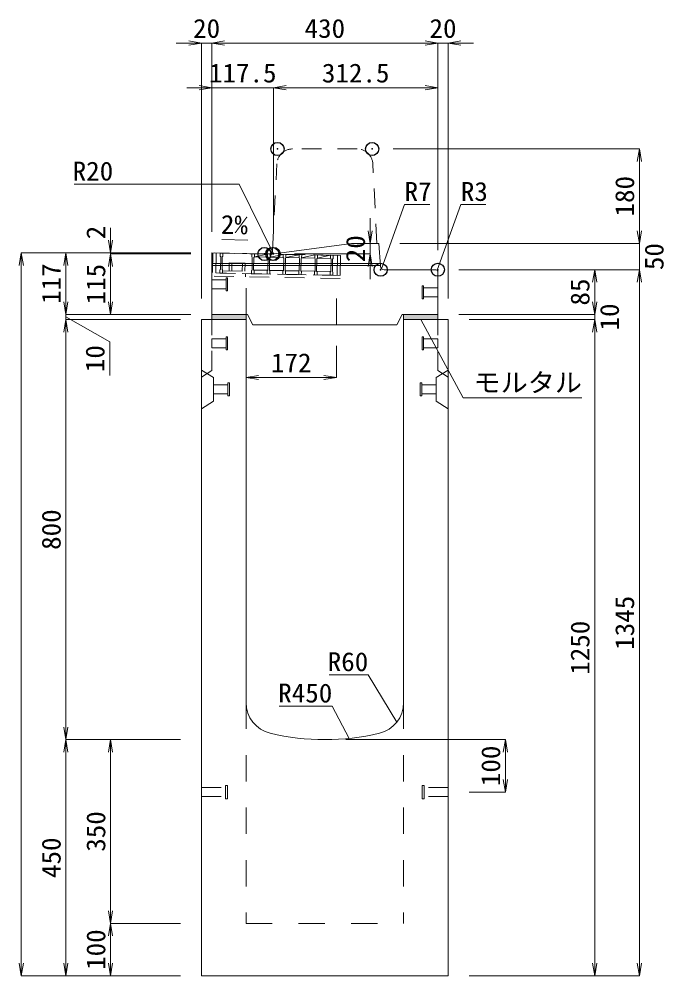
# Model space of a CAD drawing. Units: millimetres at full size. Extents: x -1809 to 57027, y -20349 to 17321.
# Drawn here: x 19818 to 21045, y -8896 to -7074 of the extents above; entities that cross this region are included whole.
import ezdxf
from ezdxf.enums import TextEntityAlignment as Align

# ---------------------------------------------------------------- set-up
doc = ezdxf.new("R2010")
doc.units = ezdxf.units.MM
doc.header["$LTSCALE"] = 50
doc.header["$PDMODE"] = 32
doc.header["$PDSIZE"] = 25
doc.linetypes.add('USER1', pattern=[2, 1, -1])
doc.linetypes.add('USER2', pattern=[1.35, 0.75, -0.6])
for name, color, linetype, lineweight in [('インサート', 3, 'USER2', 9), ('グレーチング', 7, 'USER2', 9), ('モルタル', 7, 'Continuous', 9), ('受枠', 3, 'USER2', 9), ('寸法線', 7, 'Continuous', 13), ('引出線', 4, 'Continuous', 13), ('本体', 2, 'Continuous', 13), ('目地', 132, 'Continuous', 9)]:
    doc.layers.add(name, color=color, linetype=linetype, lineweight=lineweight)
doc.layers.add('作業エリア', color=11, linetype='Continuous')
doc.styles.add('ＭＳ 明朝', font='')
doc.styles.get('ＭＳ 明朝').set_extended_font_data('MS Mincho')

# ---------------------------------------------------------------- blocks, each defined once
blk = doc.blocks.new('open_arrow')
at = {"color": 0, "linetype": 'Continuous', "lineweight": -2}
blk.add_lwpolyline([(7.5, 1.25), (0, 0), (7.5, -1.25)], dxfattribs=at)

msp = doc.modelspace()

# ---------------------------------------------------------------- hatches: boundary and pattern name
at = {"layer": 'モルタル'}
for points in [[(20250, -7646.05), (20250, -7636.05), (20185, -7636.05), (20185, -7646.05)], [(20615, -7646.05), (20615, -7636.05), (20550, -7636.05), (20550, -7646.05)]]:
    msp.add_hatch(color=256, dxfattribs=at).paths.add_polyline_path(points)

# ---------------------------------------------------------------- linework, layer by layer
at = {"layer": 'インサート'}
for p, q in [((20185, -7570.55), (20212, -7570.55)), ((20185, -7570.55), (20185, -7587.55)), ((20215, -7566.55), (20212, -7566.55)), ((20212, -7566.55), (20212, -7591.55)), ((20215, -7591.55), (20215, -7566.55)), ((20185, -7587.55), (20212, -7587.55)), ((20212, -7591.55), (20215, -7591.55)), ((20585, -7581.55), (20588, -7581.55)), ((20585, -7606.55), (20585, -7581.55)), ((20588, -7581.55), (20588, -7606.55)), ((20615, -7585.55), (20588, -7585.55)), ((20615, -7585.55), (20615, -7602.55)), ((20588, -7606.55), (20585, -7606.55)), ((20615, -7602.55), (20588, -7602.55)), ((20185, -7682.55), (20212, -7682.55)), ((20185, -7682.55), (20185, -7699.55)), ((20215, -7678.55), (20212, -7678.55)), ((20212, -7678.55), (20212, -7703.55)), ((20215, -7703.55), (20215, -7678.55)), ((20585, -7678.55), (20588, -7678.55)), ((20585, -7703.55), (20585, -7678.55)), ((20588, -7678.55), (20588, -7703.55)), ((20615, -7682.55), (20588, -7682.55)), ((20615, -7682.55), (20615, -7699.55)), ((20185, -7699.55), (20212, -7699.55)), ((20212, -7703.55), (20215, -7703.55)), ((20588, -7703.55), (20585, -7703.55)), ((20615, -7699.55), (20588, -7699.55)), ((20188.2, -7770.55), (20215.2, -7770.55)), ((20188.2, -7770.55), (20188.2, -7787.55)), ((20218.2, -7766.55), (20215.2, -7766.55)), ((20215.2, -7766.55), (20215.2, -7791.55)), ((20218.2, -7791.55), (20218.2, -7766.55)), ((20581.8, -7766.55), (20584.8, -7766.55)), ((20581.8, -7791.55), (20581.8, -7766.55)), ((20584.8, -7766.55), (20584.8, -7791.55)), ((20611.8, -7770.55), (20584.8, -7770.55)), ((20611.8, -7770.55), (20611.8, -7787.55)), ((20188.2, -7787.55), (20215.2, -7787.55)), ((20215.2, -7791.55), (20218.2, -7791.55)), ((20584.8, -7791.55), (20581.8, -7791.55)), ((20611.8, -7787.55), (20584.8, -7787.55)), ((20165, -8537.55), (20211, -8537.55)), ((20165, -8554.55), (20165, -8537.55)), ((20211, -8558.55), (20211, -8533.55)), ((20211, -8533.55), (20215, -8533.55)), ((20215, -8558.55), (20215, -8533.55)), ((20585, -8533.55), (20589, -8533.55)), ((20585, -8533.55), (20585, -8558.55)), ((20589, -8533.55), (20589, -8558.55)), ((20635, -8537.55), (20589, -8537.55)), ((20635, -8537.55), (20635, -8554.55)), ((20165, -8554.55), (20211, -8554.55)), ((20215, -8558.55), (20211, -8558.55)), ((20589, -8558.55), (20585, -8558.55)), ((20635, -8554.55), (20589, -8554.55))]:
    msp.add_line(p, q, dxfattribs=at)
at = {"layer": 'グレーチング'}
for p, q in [((20201, -7519.37), (20200.88, -7525.37)), ((20200.88, -7525.37), (20201.86, -7526.39)), ((20415.95, -7523.67), (20201, -7519.37)), ((20205.88, -7525.47), (20204.86, -7526.45)), ((20206, -7519.47), (20205.88, -7525.47)), ((20260.98, -7520.57), (20260.86, -7526.57)), ((20265.98, -7520.67), (20265.86, -7526.67)), ((20265.86, -7526.67), (20290.98, -7521.17)), ((20290.98, -7521.17), (20290.86, -7527.17)), ((20295.98, -7521.27), (20295.86, -7527.27)), ((20295.86, -7527.27), (20320.97, -7521.77)), ((20320.97, -7521.77), (20320.85, -7527.77)), ((20325.97, -7521.87), (20325.85, -7527.87)), ((20325.85, -7527.87), (20350.97, -7522.37)), ((20350.97, -7522.37), (20350.85, -7528.37)), ((20355.97, -7522.47), (20355.85, -7528.47)), ((20355.85, -7528.47), (20380.96, -7522.97)), ((20380.96, -7522.97), (20380.84, -7528.97)), ((20385.96, -7523.07), (20385.84, -7529.07)), ((20385.84, -7529.07), (20410.95, -7523.57)), ((20410.95, -7523.57), (20410.83, -7529.57)), ((20415.95, -7523.67), (20415.83, -7529.67)), ((20201.86, -7526.39), (20201.38, -7550.39)), ((20204.86, -7526.45), (20204.38, -7550.45)), ((20218.12, -7538.22), (20217.82, -7553.22)), ((20218.12, -7538.22), (20248.12, -7538.82)), ((20223.12, -7538.32), (20222.82, -7553.32)), ((20243.12, -7538.72), (20242.82, -7553.72)), ((20248.12, -7538.82), (20247.82, -7553.82)), ((20260.86, -7526.57), (20261.84, -7527.59)), ((20261.84, -7527.59), (20261.36, -7551.59)), ((20264.84, -7527.65), (20264.36, -7551.65)), ((20265.86, -7526.67), (20264.84, -7527.65)), ((20265.86, -7526.67), (20290.86, -7527.17)), ((20290.86, -7527.17), (20291.84, -7528.19)), ((20291.84, -7528.19), (20291.36, -7552.19)), ((20294.84, -7528.25), (20294.36, -7552.25)), ((20295.86, -7527.27), (20294.84, -7528.25)), ((20295.86, -7527.27), (20320.85, -7527.77)), ((20320.85, -7527.77), (20321.83, -7528.79)), ((20321.83, -7528.79), (20321.35, -7552.79)), ((20324.83, -7528.85), (20324.35, -7552.85)), ((20325.85, -7527.87), (20324.83, -7528.85)), ((20325.85, -7527.87), (20350.85, -7528.37)), ((20350.85, -7528.37), (20351.83, -7529.39)), ((20351.83, -7529.39), (20351.35, -7553.39)), ((20354.83, -7529.45), (20354.35, -7553.45)), ((20355.85, -7528.47), (20354.83, -7529.45)), ((20355.85, -7528.47), (20380.84, -7528.97)), ((20380.84, -7528.97), (20381.82, -7529.99)), ((20381.82, -7529.99), (20381.34, -7553.99)), ((20384.82, -7530.05), (20384.34, -7554.05)), ((20385.84, -7529.07), (20384.82, -7530.05)), ((20385.84, -7529.07), (20410.83, -7529.57)), ((20410.83, -7529.57), (20411.81, -7530.59)), ((20411.81, -7530.59), (20411.33, -7554.59)), ((20414.81, -7530.65), (20414.33, -7554.65)), ((20415.83, -7529.67), (20414.81, -7530.65)), ((20200.24, -7557.37), (20200.36, -7551.37)), ((20415.19, -7561.67), (20200.24, -7557.37)), ((20200.36, -7551.37), (20201.38, -7550.39)), ((20205.36, -7551.47), (20204.38, -7550.45)), ((20205.24, -7557.47), (20205.36, -7551.47)), ((20205.33, -7552.97), (20260.31, -7554.07)), ((20260.22, -7558.57), (20260.34, -7552.57)), ((20260.34, -7552.57), (20261.36, -7551.59)), ((20264.36, -7551.65), (20291.36, -7552.19)), ((20265.34, -7552.67), (20264.36, -7551.65)), ((20265.22, -7558.67), (20265.34, -7552.67)), ((20290.22, -7559.17), (20290.34, -7553.17)), ((20290.34, -7553.17), (20291.36, -7552.19)), ((20295.34, -7553.27), (20294.36, -7552.25)), ((20294.36, -7552.25), (20321.35, -7552.79)), ((20295.22, -7559.27), (20295.34, -7553.27)), ((20320.21, -7559.77), (20320.33, -7553.77)), ((20320.33, -7553.77), (20321.35, -7552.79)), ((20325.33, -7553.87), (20324.35, -7552.85)), ((20324.35, -7552.85), (20351.35, -7553.39)), ((20325.21, -7559.87), (20325.33, -7553.87)), ((20350.21, -7560.37), (20350.33, -7554.37)), ((20350.33, -7554.37), (20351.35, -7553.39)), ((20355.33, -7554.47), (20354.35, -7553.45)), ((20354.35, -7553.45), (20381.34, -7553.99)), ((20355.21, -7560.47), (20355.33, -7554.47)), ((20380.2, -7560.97), (20380.32, -7554.97)), ((20380.32, -7554.97), (20381.34, -7553.99)), ((20385.32, -7555.07), (20384.34, -7554.05)), ((20384.34, -7554.05), (20411.33, -7554.59)), ((20385.2, -7561.07), (20385.32, -7555.07)), ((20410.19, -7561.57), (20410.31, -7555.57)), ((20410.31, -7555.57), (20411.33, -7554.59)), ((20415.31, -7555.67), (20414.33, -7554.65)), ((20415.19, -7561.67), (20415.31, -7555.67))]:
    msp.add_line(p, q, dxfattribs=at)
at = {"layer": 'モルタル'}
for points in [[(20185, -7636.05), (20250, -7636.05), (20250, -7646.05), (20185, -7646.05)], [(20550, -7636.05), (20615, -7636.05), (20615, -7646.05), (20550, -7646.05)]]:
    msp.add_lwpolyline(points, close=True, dxfattribs=at)
at = {"layer": '作業エリア'}
for p in [(20310, -7321.05), (20490, -7321.05), (20285, -7521.05), (20300, -7521.05), (20302.5, -7521.05), (20506.25, -7551.05), (20615, -7551.05)]:
    msp.add_point(p, dxfattribs=at)
at = {"layer": '受枠'}
for p, q in [((20187, -7519.09), (20186.12, -7563.08)), ((20429.95, -7523.95), (20187, -7519.09)), ((20193, -7519.21), (20192.24, -7557.21)), ((20423.95, -7523.83), (20423.19, -7561.83)), ((20429.95, -7523.95), (20429.07, -7567.94)), ((20192.24, -7557.21), (20429.19, -7561.95)), ((20249.23, -7558.35), (20249.11, -7564.34)), ((20429.07, -7567.94), (20186.12, -7563.08))]:
    msp.add_line(p, q, dxfattribs=at)
at = {"layer": '寸法線'}
for p, q in [((20233, -7119.38), (20117, -7119.38)), ((20165, -7606.03), (20165, -7119.38)), ((20185, -7119.38), (20615, -7119.38)), ((20185, -7479.03), (20185, -7119.38)), ((20185, -7479.03), (20185, -7119.38)), ((20567, -7119.38), (20683, -7119.38)), ((20615, -7511.03), (20615, -7119.38)), ((20615, -7511.03), (20615, -7119.38)), ((20635, -7606.03), (20635, -7119.38)), ((20350.5, -7204.38), (20137, -7204.38)), ((20185, -7479.03), (20185, -7204.38)), ((20615, -7204.38), (20302.5, -7204.38)), ((20302.5, -7481.03), (20302.5, -7204.38)), ((20302.5, -7481.03), (20302.5, -7204.38)), ((20615, -7514.03), (20615, -7204.38)), ((20530.02, -7321.05), (20998.78, -7321.05)), ((20998.78, -7501.05), (20998.78, -7321.05)), ((20486.36, -7569.05), (20486.36, -7453.05)), ((20998.78, -7453.05), (20998.78, -7599.05)), ((19992.06, -7471.05), (19992.06, -7569.05)), ((20486.36, -7501.05), (20490.52, -7501.05)), ((20542.52, -7501.05), (20998.78, -7501.05)), ((20542.52, -7501.05), (20998.78, -7501.05)), ((19822.06, -8896.05), (19822.06, -7519.05)), ((20144.98, -7519.05), (19822.06, -7519.05)), ((19907.06, -7519.05), (19907.06, -7636.05)), ((20144.98, -7519.05), (19907.06, -7519.05)), ((20144.98, -7519.05), (19992.06, -7519.05)), ((20144.98, -7521.05), (19992.06, -7521.05)), ((19992.06, -7521.05), (19992.06, -7636.05)), ((20144.98, -7521.05), (19992.06, -7521.05)), ((20342.52, -7521.05), (20486.36, -7521.05)), ((20655.02, -7551.05), (20998.78, -7551.05)), ((20655.02, -7551.05), (20913.78, -7551.05)), ((20655.02, -7551.05), (20998.78, -7551.05)), ((20913.78, -7551.05), (20913.78, -7636.05)), ((20998.78, -7551.05), (20998.78, -8896.05)), ((19907.06, -7588.05), (19907.06, -7694.05)), ((20913.78, -7588.05), (20913.78, -7694.05)), ((20144.98, -7636.05), (19907.06, -7636.05)), ((20144.98, -7636.05), (19907.06, -7636.05)), ((19907.06, -7641.05), (19990.47, -7688.34)), ((20124.98, -7646.05), (19907.06, -7646.05)), ((19907.06, -7646.05), (19907.06, -8446.05)), ((20124.98, -7646.05), (19907.06, -7646.05)), ((20144.98, -7636.05), (19992.06, -7636.05)), ((20655.02, -7636.05), (20913.78, -7636.05)), ((20655.02, -7636.05), (20913.78, -7636.05)), ((20675.02, -7646.05), (20913.78, -7646.05)), ((20675.02, -7646.05), (20913.78, -7646.05)), ((20913.78, -7646.05), (20913.78, -8896.05)), ((19990.47, -7688.34), (19990.47, -7752.41)), ((20422, -7696.07), (20422, -7756.28)), ((20250, -7756.28), (20422, -7756.28)), ((20124.98, -8446.05), (19907.06, -8446.05)), ((19907.06, -8896.05), (19907.06, -8446.05)), ((20124.98, -8446.05), (19907.06, -8446.05)), ((19992.06, -8446.05), (19992.06, -8796.05)), ((20124.98, -8446.05), (19992.06, -8446.05)), ((20440.02, -8446.05), (20743.78, -8446.05)), ((20743.78, -8446.05), (20743.78, -8546.05)), ((20675.02, -8546.05), (20743.78, -8546.05)), ((20124.98, -8796.05), (19992.06, -8796.05)), ((19992.06, -8796.05), (19992.06, -8896.05)), ((20124.98, -8796.05), (19992.06, -8796.05)), ((20124.98, -8896.05), (19822.06, -8896.05)), ((20124.98, -8896.05), (19907.06, -8896.05)), ((20124.98, -8896.05), (19992.06, -8896.05)), ((20675.02, -8896.05), (20913.78, -8896.05)), ((20675.02, -8896.05), (20998.78, -8896.05))]:
    msp.add_line(p, q, dxfattribs=at)
at = {"layer": '引出線'}
for points in [[(20302.5, -7521.01), (20237.16, -7388.31), (20057.16, -7388.31), (19922.49, -7388.31)], [(20507.98, -7549.19), (20551.78, -7427.12), (20599.71, -7427.12)], [(20614.12, -7551.93), (20658.9, -7427.12), (20706.63, -7427.12)], [(20252.93, -7494.47), (20204.19, -7493.5), (20252.93, -7494.47)], [(20582.5, -7646.05), (20663.13, -7795.08), (20889.05, -7795.08)], [(20537.07, -8412.74), (20482.66, -8322.84), (20407.98, -8322.84)], [(20446.44, -8443.65), (20414.22, -8382.51), (20313.21, -8382.51)]]:
    msp.add_lwpolyline(points, dxfattribs=at)
at = {"layer": '本体', "linetype": 'USER2'}
for p, q in [((20461.46, -7321.05), (20338.54, -7321.05)), ((20300.33, -7514.4), (20308.57, -7349.56)), ((20499, -7501.05), (20491.43, -7349.56))]:
    msp.add_line(p, q, dxfattribs=at)
at = {"layer": '本体'}
for p, q in [((20450.5, -7501.05), (20303.83, -7520.87)), ((20502.5, -7501.05), (20450.5, -7501.05)), ((20505.76, -7544.58), (20502.5, -7501.05)), ((20185, -7636.05), (20185, -7519.05)), ((20185, -7519.05), (20285, -7521.05)), ((20285, -7521.05), (20301.15, -7521.05)), ((20612, -7551.05), (20512.74, -7551.05)), ((20615, -7636.05), (20615, -7554.05)), ((20165, -7646.05), (20165, -8896.05)), ((20165, -7646.05), (20250, -7646.05)), ((20253, -7636.05), (20185, -7636.05)), ((20250, -7646.05), (20250, -8375.53)), ((20253, -7636.05), (20263, -7656.05)), ((20547, -7636.05), (20537, -7656.05)), ((20615, -7636.05), (20547, -7636.05)), ((20550, -7646.05), (20550, -8375.53)), ((20550, -7646.05), (20635, -7646.05)), ((20635, -7646.05), (20635, -8896.05)), ((20537, -7656.05), (20263, -7656.05)), ((20165, -8896.05), (20635, -8896.05))]:
    msp.add_line(p, q, dxfattribs=at)
at = {"layer": '本体', "linetype": 'USER1'}
for p, q in [((20250, -7636.05), (20250, -7558.36)), ((20422, -7656.05), (20422, -7561.8))]:
    msp.add_line(p, q, dxfattribs=at)
at = {"layer": '本体', "linetype": 'USER2', "lineweight": 9}
for p, q in [((20185, -7743.05), (20185, -7646.05)), ((20615, -7743.05), (20615, -7646.05)), ((20165, -7755.55), (20185, -7743.05)), ((20635, -7755.55), (20615, -7743.05))]:
    msp.add_line(p, q, dxfattribs=at)
at = {"layer": '本体', "lineweight": 9}
for p, q in [((20165, -7742.05), (20188.2, -7756.55)), ((20634.58, -7742.31), (20611.8, -7756.55)), ((20188.2, -7756.55), (20188.2, -7801.55)), ((20611.8, -7756.55), (20611.8, -7801.55)), ((20188.2, -7801.55), (20165, -7816.05)), ((20611.8, -7801.55), (20635, -7816.05))]:
    msp.add_line(p, q, dxfattribs=at)
at = {"layer": '本体', "linetype": 'USER1', "lineweight": 15}
for p, q in [((20250, -8375.53), (20250, -8796.05)), ((20550, -8375.53), (20550, -8796.05)), ((20250, -8796.05), (20550, -8796.05))]:
    msp.add_line(p, q, dxfattribs=at)
at = {"layer": '本体', "linetype": 'USER2'}
for centre, radius, start, end in [((20338.54, -7351.05), 30, 90, 177.13759), ((20461.46, -7351.05), 30, 2.86241, 90), ((20293.34, -7514.05), 7, 270, 357.13759)]:
    msp.add_arc(centre, radius, start, end, dxfattribs=at)
at = {"layer": '本体'}
for centre, radius, start, end in [((20301.15, -7501.05), 20, 270, 277.69605), ((20512.74, -7544.05), 7, 184.28915, 270), ((20612, -7554.05), 3, 0, 90), ((20310, -8375.53), 60, 180, 256.65764), ((20490, -8375.53), 60, 283.34236, 0), ((20400, -7996.05), 450, 256.65764, 283.34236)]:
    msp.add_arc(centre, radius, start, end, dxfattribs=at)
at = {"layer": '目地'}
for p, q in [((20185, -7539.05), (20505.35, -7539.05)), ((20185, -7543.05), (20505.65, -7543.05))]:
    msp.add_line(p, q, dxfattribs=at)

# ---------------------------------------------------------------- block references
at = {"layer": '寸法線', "xscale": 3.2, "yscale": 3.2}
for p, rotation in [((20165, -7119.38), 180), ((20615, -7119.38), 180), ((20615, -7119.38), 180), ((20185, -7204.38), 180), ((20615, -7204.38), 180), ((20998.78, -7321.05), 270), ((20486.36, -7501.05), 90), ((20998.78, -7501.05), 90), ((20998.78, -7501.05), 90), ((19992.06, -7519.05), 90), ((19822.06, -7519.05), 270), ((19907.06, -7519.05), 270), ((19992.06, -7521.05), 270), ((19992.06, -7521.05), 270), ((20486.36, -7521.05), 270), ((20913.78, -7551.05), 270), ((20998.78, -7551.05), 270), ((20998.78, -7551.05), 270), ((19907.06, -7636.05), 90), ((19907.06, -7636.05), 90), ((19992.06, -7636.05), 90), ((20913.78, -7636.05), 90), ((20913.78, -7636.05), 90), ((19907.06, -7646.05), 270), ((19907.06, -7646.05), 270), ((20913.78, -7646.05), 270), ((20913.78, -7646.05), 270), ((20422, -7756.28), 180), ((19907.06, -8446.05), 90), ((19907.06, -8446.05), 270), ((19992.06, -8446.05), 270), ((20743.78, -8446.05), 270), ((20743.78, -8546.05), 90), ((19992.06, -8796.05), 90), ((19992.06, -8796.05), 270), ((19822.06, -8896.05), 90), ((19907.06, -8896.05), 90), ((19992.06, -8896.05), 90), ((20913.78, -8896.05), 90), ((20998.78, -8896.05), 90)]:
    msp.add_blockref('open_arrow', p, dxfattribs=dict(at, rotation=rotation))
for p in [(20185, -7119.38), (20185, -7119.38), (20635, -7119.38), (20302.5, -7204.38), (20302.5, -7204.38), (20250, -7756.28)]:
    msp.add_blockref('open_arrow', p, dxfattribs=at)
at = {"layer": '引出線', "xscale": 0.0533, "yscale": 0.0533}
for p, rotation in [((20252.93, -7494.47), 178.9), ((20302.5, -7521.01), 116.2), ((20507.98, -7549.19), 70.3), ((20614.12, -7551.93), 70.3), ((20582.5, -7646.05), 298.4), ((20537.07, -8412.74), 121.2), ((20446.44, -8443.65), 117.8)]:
    msp.add_blockref('open_arrow', p, dxfattribs=dict(at, rotation=rotation))

# ---------------------------------------------------------------- texts
at = {"layer": '寸法線', "style": 'ＭＳ 明朝', "width": 1.05}
for s, p in [('20', (20175, -7091.36)), ('430', (20400, -7091.36)), ('20', (20625, -7091.36)), ('117.5', (20243.75, -7176.36)), ('312.5', (20458.75, -7176.36)), ('172', (20336, -7728.26))]:
    msp.add_text(s, height=36.03, dxfattribs=at).set_placement(p, align=Align.MIDDLE_CENTER)
for s, p in [('180', (20970.76, -7411.05)), ('2', (19964.06, -7480.2)), ('20', (20458.34, -7511.05)), ('50', (21026.8, -7526.05)), ('117', (19879.04, -7577.55)), ('115', (19964.04, -7578.55)), ('85', (20885.76, -7593.55)), ('10', (20941.8, -7641.05)), ('10', (19962.45, -7720.38)), ('800', (19879.04, -8046.05)), ('1345', (20970.76, -8223.55)), ('1250', (20885.76, -8271.05)), ('100', (20715.76, -8496.05)), ('350', (19964.04, -8621.05)), ('450', (19879.04, -8671.05)), ('100', (19964.04, -8846.05))]:
    msp.add_text(s, height=36.03, rotation=90, dxfattribs=at).set_placement(p, align=Align.MIDDLE_CENTER)
at = {"layer": '引出線', "style": 'ＭＳ 明朝', "width": 1.05}
for s, p in [('R20', (19997.16, -7345.11)), ('R60', (20482.66, -8279.64)), ('R450', (20414.22, -8339.31))]:
    msp.add_text(s, height=36.03, dxfattribs=at).set_placement(p, align=Align.TOP_RIGHT)
for s, p in [('R7', (20551.78, -7383.92)), ('R3', (20658.9, -7383.92)), ('モルタル', (20683.13, -7747.97))]:
    msp.add_text(s, height=36.03, dxfattribs=at).set_placement(p, align=Align.TOP_LEFT)
msp.add_text('2%', height=36.03, rotation=358.854, dxfattribs=at).set_placement((20253.87, -7447.58), align=Align.TOP_RIGHT)

doc.saveas('drawing.dxf')
